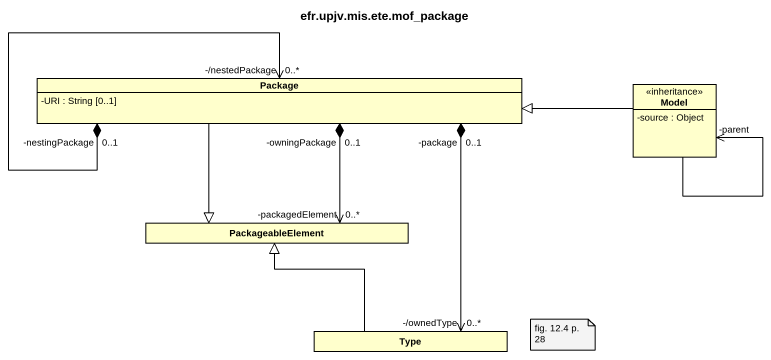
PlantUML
@startuml
title efr.upjv.mis.ete.mof_package
hide circle
hide empty members
skinparam classAttributeIconSize 0
class "Package" as Package_ {
  -URI : String [0..1]
}
class Model <<inheritance>> {
  -source : Object
}
class PackageableElement
class Type
Package_ "-nestingPackage\n0..1" *--> "-/nestedPackage\n0..*" Package_
Package_ --|> PackageableElement
Package_ "0..1\n-owningPackage" *--> "-packagedElement\n0..*" PackageableElement
Package_ "0..1\n-package" *--> "-/ownedType\n0..*" Type
Model -left-|> Package_
Model --> "-parent" Model
Type -up-|> PackageableElement
note as N1
  fig. 12.4 p. 28
end note
@enduml
